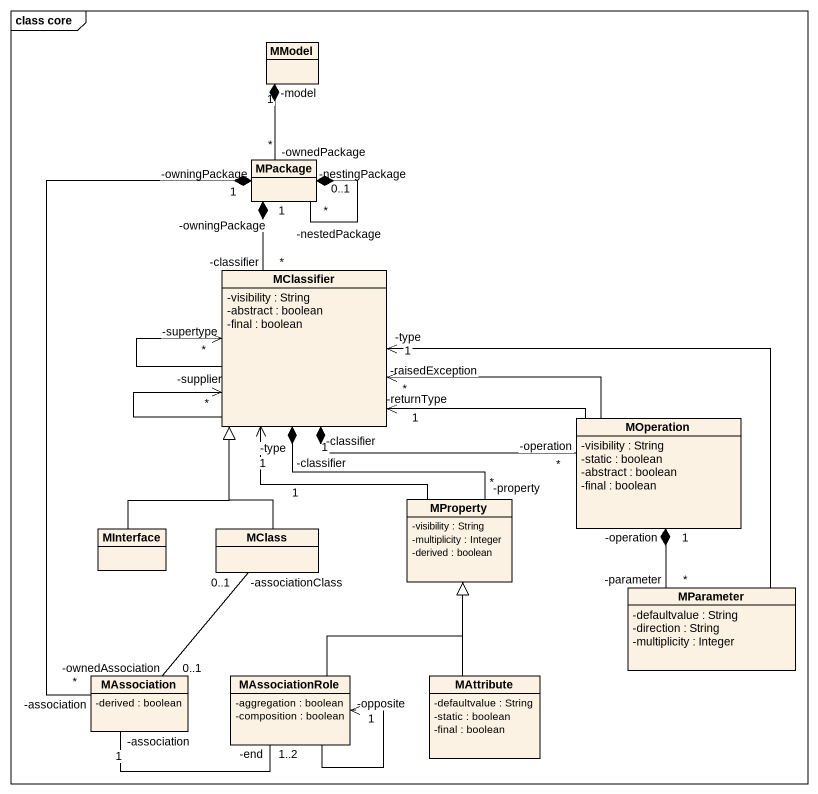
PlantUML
@startuml
mainframe class core
hide circle
hide empty members
skinparam classAttributeIconSize 0
class MModel
class MPackage
class MClassifier {
  -visibility : String
  -abstract : boolean
  -final : boolean
}
class MOperation {
  -visibility : String
  -static : boolean
  -abstract : boolean
  -final : boolean
}
class MProperty {
  -visibility : String
  -multiplicity : Integer
  -derived : boolean
}
class MInterface
class MClass
class MParameter {
  -defaultvalue : String
  -direction : String
  -multiplicity : Integer
}
class MAssociation {
  -derived : boolean
}
class MAssociationRole {
  -aggregation : boolean
  -composition : boolean
}
class MAttribute {
  -defaultvalue : String
  -static : boolean
  -final : boolean
}
MModel "-model\n1" *-- "-ownedPackage\n*" MPackage
MPackage "-nestedPackage\n*" --* "-nestingPackage\n0..1" MPackage
MPackage "-owningPackage\n1" *-- "-classifier\n*" MClassifier
MPackage "-owningPackage\n1" *-- "-association\n*" MAssociation
MClassifier --> "-supertype\n*" MClassifier
MClassifier --> "-supplier\n*" MClassifier
MClassifier "-classifier\n1" *-right- "-operation\n*" MOperation
MClassifier "-classifier\n1" *-- "-property\n*" MProperty
MOperation -left-> "-returnType\n1" MClassifier
MOperation -left-> "-raisedException\n*" MClassifier
MOperation "-operation\n1" *-- "-parameter\n*" MParameter
MProperty -up-> "-type\n1" MClassifier
MInterface -up-|> MClassifier
MClass -up-|> MClassifier
MClass "-associationClass\n0..1" -- "-ownedAssociation\n0..1" MAssociation
MParameter -up-> "-type\n1" MClassifier
MAssociation "-association\n1" -right- "-end\n1..2" MAssociationRole
MAssociationRole -up-|> MProperty
MAssociationRole --> "-opposite\n1" MAssociationRole
MAttribute -up-|> MProperty
@enduml
